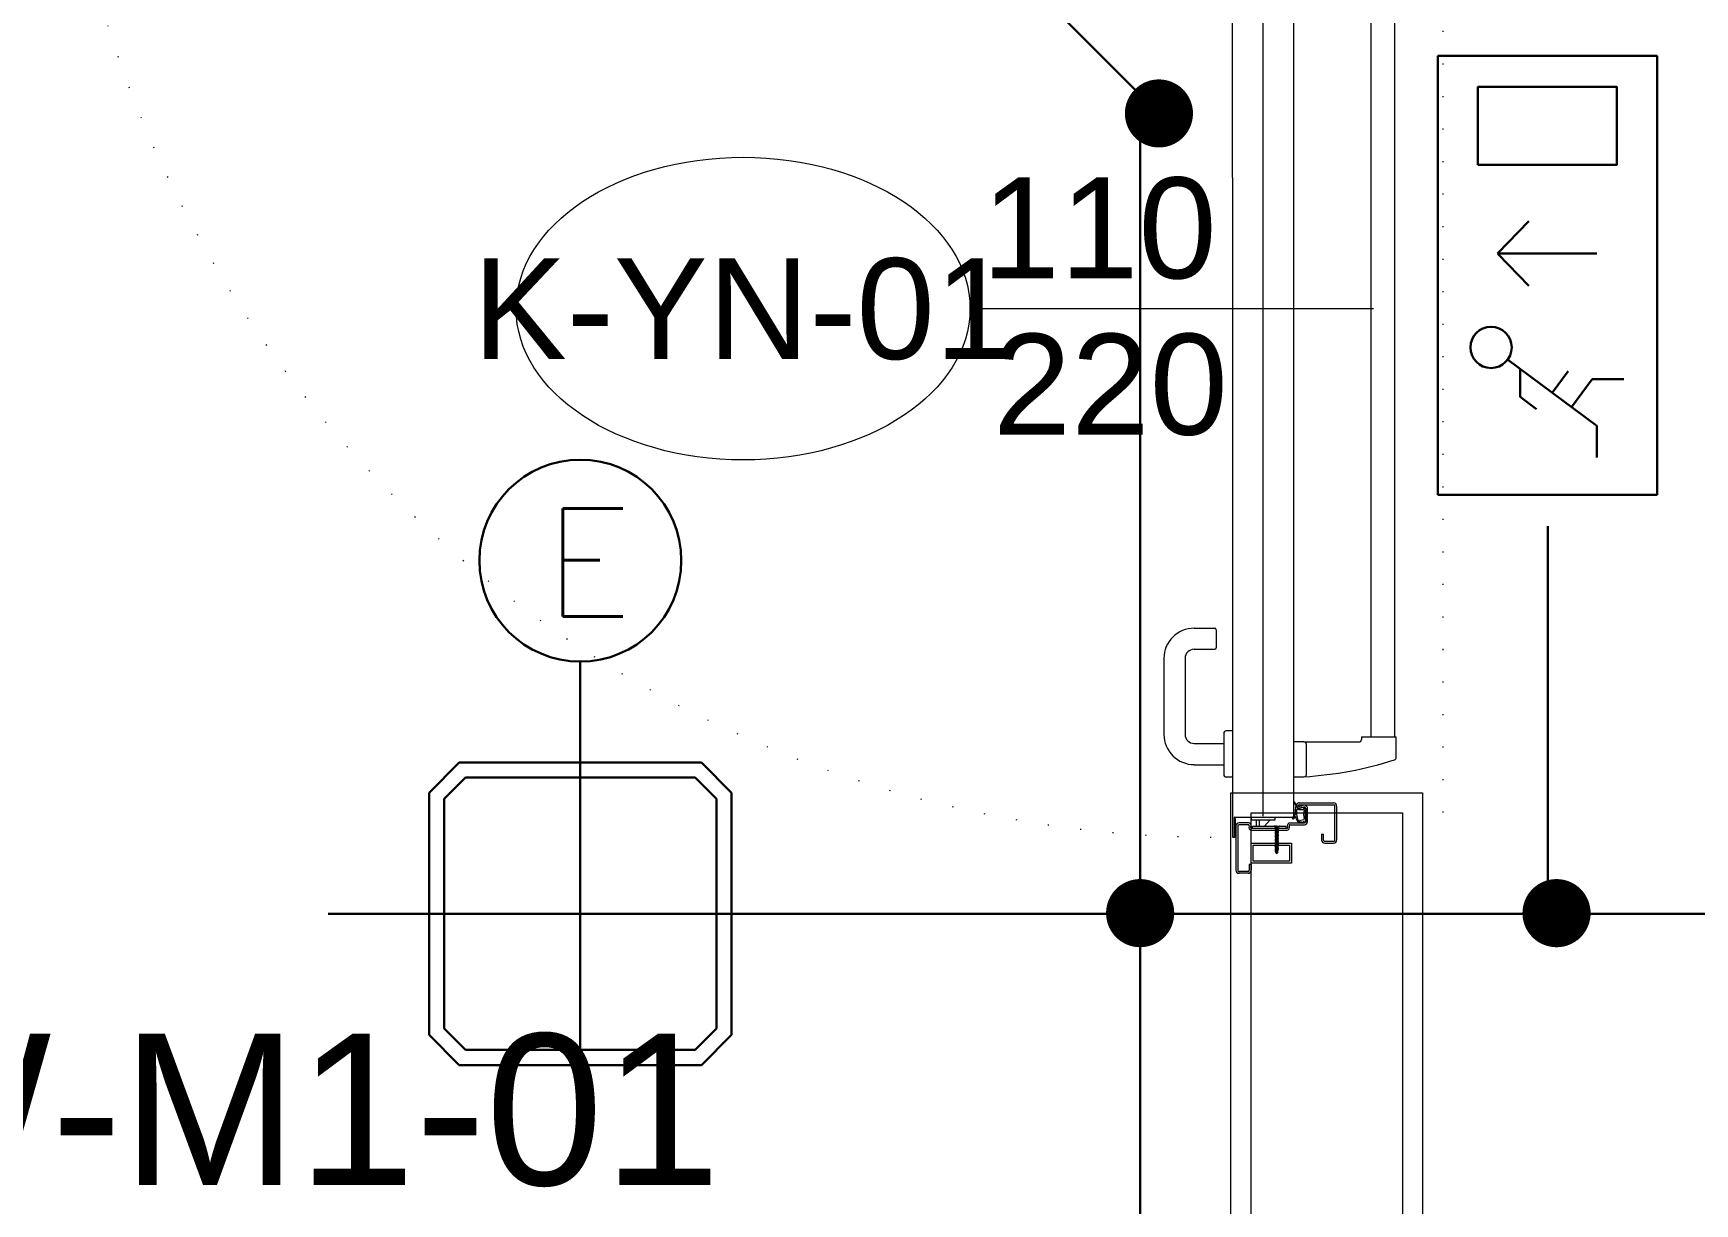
# Model space of a CAD drawing. Extents: x -2012 to 34975, y -1043 to 8321.
# Drawn here: x 10260.1 to 10424.8, y 3688.7 to 3804.8 of the extents above; entities that cross this region are included whole.
import ezdxf
from ezdxf.enums import TextEntityAlignment as Align

# ---------------------------------------------------------------- set-up
doc = ezdxf.new("R2010")
doc.units = 0
doc.header["$LTSCALE"] = 25
doc.linetypes.add('DOT2', pattern=[0.125, 0, -0.125])
doc.layers.get('0').update_dxf_attribs({"color": 9, "lineweight": 9})
for name, color, linetype, lineweight in [('00', 9, 'Continuous', 9), ('07', 9, 'Continuous', 9), ('14', 9, 'Continuous', 9), ('21_MAHAL', 9, 'Continuous', 9), ('22', 8, 'Continuous', 9), ('E-1x8 W ACİL ÇIKIŞ ARMATÜRÜ (TİP2)', 7, 'Continuous', 30), ('E-2x18(W) PL DOWNLIGHT ARMATÜR (SIVAÜSTÜ)', 7, 'Continuous', 30), ('E-ACİL AYDINLATMA KİTİ', 7, 'Continuous', 30), ('E-KABLO', 7, 'Continuous', 30), ('E-YUKARI ÇIKAN HAT', 7, 'Continuous', 30)]:
    doc.layers.add(name, color=color, linetype=linetype, lineweight=lineweight)
doc.styles.add('Arial', font='arial.ttf', dxfattribs={"height": 2.5})
doc.styles.add('E-YAZI', font='txttw.shx')
doc.styles.add('MuuM_TEXT-STANDART', font='ARIALN.TTF')

# ---------------------------------------------------------------- blocks, each defined once
blk = doc.blocks.new('p-yng-01')
at = {"ltscale": 2}
for p, q in [((12.53, 12.21), (107.47, 12.21)), ((109.51, 12.39), (107.47, 12.39)), ((107.47, 8.93), (107.47, 12.39)), ((12.53, 9.87), (107.47, 9.87)), ((107.47, 8.93), (107.72, 8.93)), ((107.96, 3.24), (107.96, 8.69)), ((111.18, 3.49), (108.21, 3.49)), ((107.96, 3.24), (107.96, 2.19)), ((111.43, 2.19), (111.43, 3.24)), ((106.87, -3.86), (106.87, -4.46)), ((107.12, -4.7), (111.21, -4.7)), ((108.12, -7.65), (108.12, -4.7)), ((110.22, -7.65), (110.22, -4.7)), ((111.46, -3.86), (111.46, -4.46)), ((96.69, -7.65), (96.69, -5.6)), ((96.84, -5.45), (98.63, -5.45)), ((98.78, -7.65), (98.78, -5.6)), ((99.68, -8.55), (107.22, -8.55)), ((99.68, -10.64), (107.22, -10.64))]:
    blk.add_line(p, q, dxfattribs=at)
at = {"linetype": 'Continuous'}
for p, q in [((114.01, 2.77), (114.01, 6.17)), ((114.19, 2.77), (114.19, 6.17)), ((114.32, 6.48), (117.69, 6.48)), ((117.69, 6.3), (114.32, 6.3)), ((117.69, 5.17), (117.1, 5.17)), ((117.1, 4.99), (117.1, 5.17)), ((117.1, 4.99), (117.69, 4.99)), ((117.82, 6.17), (117.82, 5.3)), ((118, 5.3), (118, 6.17)), ((114.65, 3.4), (114.44, 3.32)), ((115.88, 3.59), (114.55, 3.59)), ((114.55, 3.41), (115.88, 3.41)), ((115.96, 3.31), (115.82, 3.39)), ((4.69, 2.19), (52, 2.19)), ((52, 2.19), (115.31, 2.19)), ((114.22, 2.53), (113.96, 2.33)), ((114.23, 2.42), (114.02, 2.25)), ((114.25, 3.19), (114.37, 2.79)), ((114.42, 3.24), (114.54, 2.85)), ((114.45, 3.27), (114.54, 3.27)), ((114.55, 3.23), (114.55, 3.23)), ((114.67, 2.76), (114.66, 3.2)), ((115.54, 2.12), (115.17, 2.36)), ((115.35, 2.36), (115.59, 2.2)), ((115.41, -3.61), (115.41, 2.09)), ((115.71, 2.92), (115.64, 3.22)), ((115.88, 2.8), (115.71, 2.91)), ((115.99, 2.75), (115.92, 2.85)), ((116, 1.85), (116, 3.29)), ((116.18, 1.85), (116.18, 3.29)), ((116.3, 1.78), (116.33, 1.79)), ((115.7, 0.4), (115.41, 0.4)), ((115.7, -2), (115.7, 0.4)), ((116.32, -1.86), (116.32, 1.45)), ((116.32, 1.45), (116.52, 1.45)), ((116.41, 1.63), (116.38, 1.62)), ((116.52, -1.98), (116.52, 1.56)), ((116.7, -1.95), (116.7, 1.56)), ((115.7, -0.1), (116.32, -0.67)), ((115.7, -1.2), (116.32, -1.2)), ((115.7, -1.5), (116.32, -1.5)), ((115.41, -2), (115.7, -2)), ((116, -2.26), (116, -3.2)), ((116.18, -2.26), (116.18, -3.2)), ((116.3, -2.19), (116.33, -2.2)), ((116.52, -1.86), (116.32, -1.86)), ((116.41, -2.04), (116.38, -2.03)), ((116.7, -1.95), (116.7, -1.98)), ((120.1, -2), (120.1, -2.18)), ((120.1, -2.18), (120.69, -2.18)), ((120.81, -2.3), (120.81, -3.2)), ((120.99, -2.3), (120.99, -3.2)), ((52, -3.86), (3, -3.86)), ((52, -3.86), (117.3, -3.86)), ((117.4, -3.66), (115.46, -3.66)), ((117.3, -3.56), (115.6, -3.56)), ((115.6, -3.56), (115.6, -3.66)), ((116.3, -3.32), (120.69, -3.32)), ((116.3, -3.5), (120.69, -3.5)), ((117.4, -3.76), (117.4, -3.66))]:
    blk.add_line(p, q, dxfattribs=at)
for p, q in [((114.9, 3.41), (115.53, 3.41)), ((116.32, 0.57), (116.32, 0.79)), ((116.32, 0.51), (116.32, 0.3)), ((116.41, 0.63), (116.45, 0.63)), ((116.41, 0.45), (116.45, 0.45)), ((116.46, 0.63), (116.54, 0.63)), ((116.55, 0.63), (116.63, 0.63)), ((116.64, 0.63), (116.72, 0.63)), ((116.73, 0.63), (118.88, 0.63)), ((116.73, 0.63), (118.88, 0.63)), ((116.73, 0.63), (116.81, 0.63)), ((116.82, 0.63), (116.9, 0.63)), ((116.91, 0.63), (116.99, 0.63)), ((117, 0.63), (117.08, 0.63)), ((117.09, 0.63), (117.17, 0.63)), ((117.18, 0.63), (117.26, 0.63)), ((117.27, 0.63), (117.35, 0.63)), ((117.36, 0.63), (117.44, 0.63)), ((117.36, 0.63), (117.44, 0.63)), ((117.4, 0.63), (117.44, 0.63)), ((117.4, 0.63), (117.44, 0.63)), ((117.4, 0.45), (117.44, 0.45)), ((117.4, 0.45), (117.44, 0.45)), ((117.45, 0.63), (117.53, 0.63)), ((117.45, 0.63), (117.53, 0.63)), ((117.54, 0.63), (117.62, 0.63)), ((117.54, 0.63), (117.62, 0.63)), ((117.63, 0.63), (117.71, 0.63)), ((117.63, 0.63), (117.71, 0.63)), ((117.72, 0.63), (117.8, 0.63)), ((117.72, 0.63), (117.8, 0.63)), ((117.81, 0.63), (117.89, 0.63)), ((117.81, 0.63), (117.89, 0.63)), ((117.9, 0.63), (117.98, 0.63)), ((117.9, 0.63), (117.98, 0.63)), ((117.99, 0.63), (118.07, 0.63)), ((117.99, 0.63), (118.07, 0.63)), ((118.08, 0.63), (118.16, 0.63)), ((118.08, 0.63), (118.16, 0.63)), ((118.17, 0.63), (118.25, 0.63)), ((118.17, 0.63), (118.25, 0.63)), ((118.26, 0.63), (118.34, 0.63)), ((118.26, 0.63), (118.34, 0.63)), ((118.35, 0.63), (118.43, 0.63)), ((118.35, 0.63), (118.43, 0.63)), ((118.44, 0.63), (118.52, 0.63)), ((118.44, 0.63), (118.52, 0.63)), ((118.53, 0.63), (118.61, 0.63)), ((118.53, 0.63), (118.61, 0.63)), ((118.62, 0.63), (118.7, 0.63)), ((118.62, 0.63), (118.7, 0.63)), ((118.71, 0.63), (118.79, 0.63)), ((118.71, 0.63), (118.79, 0.63))]:
    blk.add_line(p, q)
at = {"ltscale": 15}
for p, q in [((116.32, 0.57), (116.36, 0.57)), ((116.32, 0.51), (116.36, 0.51)), ((116.35, 0.8), (116.41, 0.63)), ((116.35, 0.29), (116.41, 0.45)), ((116.6, 0.38), (116.41, 0.71)), ((116.61, 0.38), (116.42, 0.71)), ((116.44, 0.63), (116.43, 0.66)), ((116.55, 0.45), (116.45, 0.45)), ((116.69, 0.38), (116.5, 0.71)), ((116.7, 0.38), (116.51, 0.71)), ((116.53, 0.63), (116.52, 0.66)), ((116.64, 0.45), (116.57, 0.45)), ((116.78, 0.38), (116.59, 0.71)), ((116.61, 0.38), (116.59, 0.45)), ((116.79, 0.38), (116.6, 0.71)), ((116.62, 0.63), (116.61, 0.66)), ((116.73, 0.45), (116.66, 0.45)), ((116.87, 0.38), (116.68, 0.71)), ((116.7, 0.38), (116.68, 0.45)), ((116.88, 0.38), (116.69, 0.71)), ((116.71, 0.63), (116.7, 0.66)), ((116.82, 0.45), (116.75, 0.45)), ((116.96, 0.38), (116.77, 0.71)), ((116.79, 0.38), (116.77, 0.45)), ((116.97, 0.38), (116.78, 0.71)), ((116.8, 0.63), (116.79, 0.66)), ((116.84, 0.45), (118.88, 0.45)), ((116.84, 0.45), (118.88, 0.45)), ((116.91, 0.45), (116.84, 0.45)), ((117.05, 0.38), (116.86, 0.71)), ((116.88, 0.38), (116.86, 0.45)), ((117.06, 0.38), (116.87, 0.71)), ((116.89, 0.63), (116.88, 0.66)), ((117, 0.45), (116.93, 0.45)), ((117.14, 0.38), (116.95, 0.71)), ((116.97, 0.38), (116.95, 0.45)), ((117.15, 0.38), (116.96, 0.71)), ((116.98, 0.63), (116.97, 0.66)), ((117.09, 0.45), (117.02, 0.45)), ((117.23, 0.38), (117.04, 0.71)), ((117.06, 0.38), (117.04, 0.45)), ((117.24, 0.38), (117.05, 0.71)), ((117.07, 0.63), (117.06, 0.66)), ((117.18, 0.45), (117.11, 0.45)), ((117.32, 0.38), (117.13, 0.71)), ((117.15, 0.38), (117.13, 0.45)), ((117.33, 0.38), (117.14, 0.71)), ((117.16, 0.63), (117.15, 0.66)), ((117.27, 0.45), (117.2, 0.45)), ((117.41, 0.38), (117.22, 0.71)), ((117.41, 0.38), (117.22, 0.71)), ((117.24, 0.38), (117.22, 0.45)), ((117.42, 0.38), (117.23, 0.71)), ((117.42, 0.38), (117.23, 0.71)), ((117.25, 0.63), (117.24, 0.66)), ((117.36, 0.45), (117.29, 0.45)), ((117.5, 0.38), (117.31, 0.71)), ((117.5, 0.38), (117.31, 0.71)), ((117.33, 0.38), (117.31, 0.45)), ((117.51, 0.38), (117.32, 0.71)), ((117.51, 0.38), (117.32, 0.71)), ((117.34, 0.63), (117.33, 0.66)), ((117.45, 0.45), (117.38, 0.45)), ((117.45, 0.45), (117.38, 0.45)), ((117.59, 0.38), (117.4, 0.71)), ((117.59, 0.38), (117.4, 0.71)), ((117.59, 0.38), (117.4, 0.71)), ((117.59, 0.38), (117.4, 0.71)), ((117.42, 0.38), (117.4, 0.45)), ((117.42, 0.38), (117.4, 0.45)), ((117.6, 0.38), (117.41, 0.71)), ((117.6, 0.38), (117.41, 0.71)), ((117.6, 0.38), (117.41, 0.71)), ((117.6, 0.38), (117.41, 0.71)), ((117.43, 0.63), (117.42, 0.66)), ((117.43, 0.63), (117.42, 0.66)), ((117.43, 0.63), (117.42, 0.66)), ((117.43, 0.63), (117.42, 0.66)), ((117.54, 0.45), (117.44, 0.45)), ((117.54, 0.45), (117.44, 0.45)), ((117.54, 0.45), (117.47, 0.45)), ((117.54, 0.45), (117.47, 0.45)), ((117.68, 0.38), (117.49, 0.71)), ((117.68, 0.38), (117.49, 0.71)), ((117.51, 0.38), (117.49, 0.45)), ((117.51, 0.38), (117.49, 0.45)), ((117.69, 0.38), (117.5, 0.71)), ((117.69, 0.38), (117.5, 0.71)), ((117.52, 0.63), (117.51, 0.66)), ((117.52, 0.63), (117.51, 0.66)), ((117.63, 0.45), (117.56, 0.45)), ((117.63, 0.45), (117.56, 0.45)), ((117.77, 0.38), (117.58, 0.71)), ((117.77, 0.38), (117.58, 0.71)), ((117.6, 0.38), (117.58, 0.45)), ((117.6, 0.38), (117.58, 0.45)), ((117.6, 0.38), (117.58, 0.45)), ((117.6, 0.38), (117.58, 0.45)), ((117.78, 0.38), (117.59, 0.71)), ((117.78, 0.38), (117.59, 0.71)), ((117.61, 0.63), (117.6, 0.66)), ((117.61, 0.63), (117.6, 0.66)), ((117.72, 0.45), (117.65, 0.45)), ((117.72, 0.45), (117.65, 0.45)), ((117.86, 0.38), (117.67, 0.71)), ((117.86, 0.38), (117.67, 0.71)), ((117.69, 0.38), (117.67, 0.45)), ((117.69, 0.38), (117.67, 0.45)), ((117.87, 0.38), (117.68, 0.71)), ((117.87, 0.38), (117.68, 0.71)), ((117.7, 0.63), (117.69, 0.66)), ((117.7, 0.63), (117.69, 0.66)), ((117.81, 0.45), (117.74, 0.45)), ((117.81, 0.45), (117.74, 0.45)), ((117.95, 0.38), (117.76, 0.71)), ((117.95, 0.38), (117.76, 0.71)), ((117.78, 0.38), (117.76, 0.45)), ((117.78, 0.38), (117.76, 0.45)), ((117.96, 0.38), (117.77, 0.71)), ((117.96, 0.38), (117.77, 0.71)), ((117.79, 0.63), (117.78, 0.66)), ((117.79, 0.63), (117.78, 0.66)), ((117.9, 0.45), (117.83, 0.45)), ((117.9, 0.45), (117.83, 0.45)), ((118.04, 0.38), (117.85, 0.71)), ((118.04, 0.38), (117.85, 0.71)), ((117.87, 0.38), (117.85, 0.45)), ((117.87, 0.38), (117.85, 0.45)), ((118.05, 0.38), (117.86, 0.71)), ((118.05, 0.38), (117.86, 0.71)), ((117.88, 0.63), (117.87, 0.66)), ((117.88, 0.63), (117.87, 0.66)), ((117.99, 0.45), (117.92, 0.45)), ((117.99, 0.45), (117.92, 0.45)), ((118.13, 0.38), (117.94, 0.71)), ((118.13, 0.38), (117.94, 0.71)), ((117.96, 0.38), (117.94, 0.45)), ((117.96, 0.38), (117.94, 0.45)), ((118.14, 0.38), (117.95, 0.71)), ((118.14, 0.38), (117.95, 0.71)), ((117.97, 0.63), (117.96, 0.66)), ((117.97, 0.63), (117.96, 0.66)), ((118.08, 0.45), (118.01, 0.45)), ((118.08, 0.45), (118.01, 0.45)), ((118.22, 0.38), (118.03, 0.71)), ((118.22, 0.38), (118.03, 0.71)), ((118.05, 0.38), (118.03, 0.45)), ((118.05, 0.38), (118.03, 0.45)), ((118.23, 0.38), (118.04, 0.71)), ((118.23, 0.38), (118.04, 0.71)), ((118.06, 0.63), (118.05, 0.66)), ((118.06, 0.63), (118.05, 0.66)), ((118.17, 0.45), (118.1, 0.45)), ((118.17, 0.45), (118.1, 0.45)), ((118.31, 0.38), (118.12, 0.71)), ((118.31, 0.38), (118.12, 0.71)), ((118.14, 0.38), (118.12, 0.45)), ((118.14, 0.38), (118.12, 0.45)), ((118.32, 0.38), (118.13, 0.71)), ((118.32, 0.38), (118.13, 0.71)), ((118.15, 0.63), (118.14, 0.66)), ((118.15, 0.63), (118.14, 0.66)), ((118.26, 0.45), (118.19, 0.45)), ((118.26, 0.45), (118.19, 0.45)), ((118.4, 0.38), (118.21, 0.71)), ((118.4, 0.38), (118.21, 0.71)), ((118.23, 0.38), (118.21, 0.45)), ((118.23, 0.38), (118.21, 0.45)), ((118.41, 0.38), (118.22, 0.71)), ((118.41, 0.38), (118.22, 0.71)), ((118.24, 0.63), (118.23, 0.66)), ((118.24, 0.63), (118.23, 0.66)), ((118.35, 0.45), (118.28, 0.45)), ((118.35, 0.45), (118.28, 0.45)), ((118.49, 0.38), (118.3, 0.71)), ((118.49, 0.38), (118.3, 0.71)), ((118.32, 0.38), (118.3, 0.45)), ((118.32, 0.38), (118.3, 0.45)), ((118.5, 0.38), (118.31, 0.71)), ((118.5, 0.38), (118.31, 0.71)), ((118.33, 0.63), (118.32, 0.66)), ((118.33, 0.63), (118.32, 0.66)), ((118.44, 0.45), (118.37, 0.45)), ((118.44, 0.45), (118.37, 0.45)), ((118.58, 0.38), (118.39, 0.71)), ((118.58, 0.38), (118.39, 0.71)), ((118.58, 0.38), (118.39, 0.71)), ((118.58, 0.38), (118.39, 0.71)), ((118.41, 0.38), (118.39, 0.45)), ((118.41, 0.38), (118.39, 0.45)), ((118.59, 0.38), (118.4, 0.71)), ((118.59, 0.38), (118.4, 0.71)), ((118.59, 0.38), (118.4, 0.71)), ((118.59, 0.38), (118.4, 0.71)), ((118.42, 0.63), (118.41, 0.66)), ((118.42, 0.63), (118.41, 0.66)), ((118.42, 0.63), (118.41, 0.66)), ((118.42, 0.63), (118.41, 0.66)), ((118.53, 0.45), (118.46, 0.45)), ((118.53, 0.45), (118.46, 0.45)), ((118.53, 0.45), (118.46, 0.45)), ((118.53, 0.45), (118.46, 0.45)), ((118.67, 0.38), (118.48, 0.71)), ((118.67, 0.38), (118.48, 0.71)), ((118.5, 0.38), (118.48, 0.45)), ((118.5, 0.38), (118.48, 0.45)), ((118.68, 0.38), (118.49, 0.71)), ((118.68, 0.38), (118.49, 0.71)), ((118.51, 0.63), (118.5, 0.66)), ((118.51, 0.63), (118.5, 0.66)), ((118.62, 0.45), (118.55, 0.45)), ((118.62, 0.45), (118.55, 0.45)), ((118.76, 0.38), (118.57, 0.71)), ((118.76, 0.38), (118.57, 0.71)), ((118.59, 0.38), (118.57, 0.45)), ((118.59, 0.38), (118.57, 0.45)), ((118.59, 0.38), (118.57, 0.45)), ((118.59, 0.38), (118.57, 0.45)), ((118.77, 0.38), (118.58, 0.71)), ((118.77, 0.38), (118.58, 0.71)), ((118.6, 0.63), (118.59, 0.66)), ((118.6, 0.63), (118.59, 0.66)), ((118.71, 0.45), (118.64, 0.45)), ((118.71, 0.45), (118.64, 0.45)), ((118.85, 0.38), (118.66, 0.71)), ((118.85, 0.38), (118.66, 0.71)), ((118.68, 0.38), (118.66, 0.45)), ((118.68, 0.38), (118.66, 0.45)), ((118.86, 0.38), (118.67, 0.71)), ((118.86, 0.38), (118.67, 0.71)), ((118.69, 0.63), (118.68, 0.66)), ((118.69, 0.63), (118.68, 0.66)), ((118.8, 0.45), (118.73, 0.45)), ((118.8, 0.45), (118.73, 0.45)), ((118.77, 0.38), (118.75, 0.45)), ((118.77, 0.38), (118.75, 0.45)), ((118.89, 0.45), (118.82, 0.45)), ((118.89, 0.45), (118.82, 0.45)), ((118.86, 0.38), (118.84, 0.45)), ((118.86, 0.38), (118.84, 0.45)), ((118.88, 0.63), (118.88, 0.45)), ((118.88, 0.63), (119, 0.6)), ((118.88, 0.63), (118.88, 0.45)), ((118.88, 0.63), (119, 0.6)), ((119, 0.49), (118.88, 0.45)), ((119, 0.49), (118.88, 0.45)), ((119, 0.6), (119.05, 0.54)), ((119, 0.6), (119.05, 0.54)), ((119, 0.49), (119.05, 0.54)), ((119, 0.49), (119.05, 0.54))]:
    blk.add_line(p, q, dxfattribs=at)
at = {"linetype": 'DOT2'}
blk.add_lwpolyline([(2, 17), (118, 17)], dxfattribs=at)
for points in [[(118, -2), (118, 2), (120, 2), (120, -2)], [(118.2, -1.8), (118.2, 1.8), (119.8, 1.8), (119.8, -1.8)]]:
    blk.add_lwpolyline(points, close=True)
at = {"ltscale": 0.29}
blk.add_lwpolyline([(4.69, -0.83), (115.31, -0.84)], dxfattribs=at)
at = {"linetype": 'Continuous'}
blk.add_lwpolyline([(120.1, -2), (120.69, -2)], dxfattribs=at)
blk.add_circle((115.88, 3.22), 0, dxfattribs=at)
at = {"ltscale": 2}
for centre, radius, start, end in [((109.51, 12.15), 0.247, 17.6198, 90), ((74.27, 0.95), 37.22, 3.5277, 17.6198), ((107.72, 8.69), 0.247, 0, 90), ((108.21, 3.24), 0.247, 90, 180), ((111.18, 3.24), 0.247, 0, 90), ((107.12, -4.46), 0.249, 180, 270), ((111.21, -4.46), 0.249, 270, 0), ((96.84, -5.6), 0.15, 90, 180), ((98.63, -5.6), 0.15, 0, 90), ((99.68, -7.65), 2.99, 180, 270), ((99.68, -7.65), 0.898, 180, 270), ((107.22, -7.65), 2.99, 270, 0), ((107.22, -7.65), 0.898, 270, 0)]:
    blk.add_arc(centre, radius, start, end, dxfattribs=at)
at = {"linetype": 'Continuous'}
for centre, radius, start, end in [((114.32, 6.17), 0.309, 90, 180), ((114.32, 6.17), 0.13, 90, 180), ((117.69, 6.17), 0.309, 0, 90), ((117.69, 6.17), 0.13, 0, 90), ((117.69, 5.3), 0.309, 270, 0), ((117.69, 5.3), 0.13, 270, 0), ((114.55, 3.28), 0.309, 90, 197.1401), ((114.55, 3.28), 0.13, 90, 197.1418), ((114.45, 3.3), 0.0223, 108.7437, 270.5768), ((114.71, 3.26), 0.153, 80.0535, 110.8261), ((115.23, 6.23), 2.87, 260.0535, 279.983), ((115.75, 3.27), 0.141, 59.6032, 99.9823), ((115.88, 3.29), 0.299, 0, 90), ((115.88, 3.29), 0.12, 0, 90), ((115.94, 3.29), 0.0235, 297.6046, 58.1171), ((113.99, 2.29), 0.0479, 127.7999, 307.799), ((114.28, 2.77), 0.274, 180, 17.1381), ((114.28, 2.77), 0.0948, 180, 17.135), ((114.24, 2.51), 0.0288, 75.9835, 127.802), ((114.26, 2.38), 0.0479, 77.0081, 128.1521), ((114.3, 2.74), 0.216, 255.9716, 351.3211), ((114.91, 5.19), 2.83, 257.0027, 274.7984), ((114.88, 3), 0.405, 158.9385, 186.6378), ((114.53, 2.96), 0.0518, 190.2073, 220.1948), ((114.41, 2.86), 0.108, 8.7152, 40.191), ((114.68, 3.1), 0.183, 133.9397, 165.2815), ((113.72, 2.82), 0.796, 352.0768, 4.0277), ((114.54, 3.25), 0.0235, 319.4517, 89.2708), ((114.71, 2.59), 0.0767, 158.0376, 264.1708), ((114.26, 2.77), 0.403, 338.0363, 358.7061), ((114.72, 3.2), 0.0575, 78.927, 180.5589), ((114.95, 4.91), 2.41, 264.1712, 278.5473), ((115.17, 5.51), 2.3, 258.9216, 280.7583), ((115.15, 2.33), 0.0383, 57.2978, 94.7896), ((115.08, 4.02), 1.51, 278.3106, 301.2851), ((115.31, 2.09), 0.0998, 0, 90), ((115.36, 2.37), 0.0192, 106.9479, 237.377), ((114.1, 6.49), 4.28, 286.9493, 295.3125), ((115.56, 2.16), 0.0479, 237.3001, 57.3001), ((115.61, 3.22), 0.0358, 12.7963, 100.7526), ((115.73, 2.93), 0.0188, 192.801, 227.5728), ((115.84, 2.77), 0.0479, 304.2545, 45.9802), ((115.91, 3.21), 0.0282, 122.7869, 202.9715), ((115.96, 3.23), 0.0871, 202.9715, 276.2403), ((116.32, 2.57), 0.784, 117.6065, 122.7746), ((115.94, 3.03), 0.0377, 100.8896, 191.8339), ((115.99, 3.04), 0.0905, 191.8362, 245.8024), ((115.94, 2.87), 0.0282, 99.2313, 206.2041), ((115.9, 3.22), 0.157, 280.8852, 300.6987), ((115.9, 2.71), 0.0959, 290.7866, 25.9631), ((115.95, 2.85), 0.049, 76.7573, 99.235), ((115.87, 2.86), 0.133, 31.1222, 51.1373), ((115.96, 2.92), 0.0264, 271.0359, 352.6217), ((115.97, 3.12), 0.0312, 296.5742, 79.1214), ((115.97, 2.92), 0.0132, 352.6226, 31.1295), ((116.26, 1.85), 0.259, 180, 296.785), ((116.26, 1.85), 0.0798, 180, 296.7885), ((116.44, 1.56), 0.259, 0, 116.787), ((116.44, 1.56), 0.0798, 0, 116.7916), ((116.26, -2.26), 0.259, 63.215, 180), ((116.3, -3.2), 0.299, 180, 270), ((116.26, -2.26), 0.0798, 63.2115, 180), ((116.3, -3.2), 0.12, 180, 270), ((116.44, -1.97), 0.259, 243.211, 358.8975), ((116.44, -1.97), 0.0798, 243.2084, 356.4148), ((120.69, -2.3), 0.299, 0, 90), ((120.69, -2.3), 0.12, 0, 90), ((120.69, -3.2), 0.12, 270, 0), ((120.69, -3.2), 0.299, 270, 0), ((115.46, -3.61), 0.0499, 180, 270), ((117.3, -3.66), 0.0998, 0, 90), ((117.3, -3.76), 0.0998, 270, 0)]:
    blk.add_arc(centre, radius, start, end, dxfattribs=at)
at = {"ltscale": 15}
for centre, radius, start, end in [((116.34, 0.79), 0.015, 29.9136, 180), ((116.34, 0.3), 0.015, 180, 330.0864), ((116.36, 0.54), 0.0291, 270, 90), ((116.41, 0.71), 0.00583, 29.6796, 209.6796), ((116.5, 0.71), 0.00583, 29.6796, 209.6796), ((116.59, 0.71), 0.00583, 29.6796, 209.6796), ((116.6, 0.38), 0.00583, 209.6796, 29.6796), ((116.68, 0.71), 0.00583, 29.6796, 209.6796), ((116.69, 0.38), 0.00583, 209.6796, 29.6796), ((116.77, 0.71), 0.00583, 29.6796, 209.6796), ((116.78, 0.38), 0.00583, 209.6796, 29.6796), ((116.86, 0.71), 0.00583, 29.6796, 209.6796), ((116.87, 0.38), 0.00583, 209.6796, 29.6796), ((116.95, 0.71), 0.00583, 29.6796, 209.6796), ((116.96, 0.38), 0.00583, 209.6796, 29.6796), ((117.04, 0.71), 0.00583, 29.6796, 209.6796), ((117.05, 0.38), 0.00583, 209.6796, 29.6796), ((117.13, 0.71), 0.00583, 29.6796, 209.6796), ((117.14, 0.38), 0.00583, 209.6796, 29.6796), ((117.22, 0.71), 0.00583, 29.6796, 209.6796), ((117.23, 0.38), 0.00583, 209.6796, 29.6796), ((117.31, 0.71), 0.00583, 29.6796, 209.6796), ((117.32, 0.38), 0.00583, 209.6796, 29.6796), ((117.4, 0.71), 0.00583, 29.6796, 209.6796), ((117.4, 0.71), 0.00583, 29.6796, 209.6796), ((117.4, 0.71), 0.00583, 29.6796, 209.6796), ((117.4, 0.71), 0.00583, 29.6796, 209.6796), ((117.41, 0.38), 0.00583, 209.6796, 29.6796), ((117.41, 0.38), 0.00583, 209.6796, 29.6796), ((117.49, 0.71), 0.00583, 29.6796, 209.6796), ((117.49, 0.71), 0.00583, 29.6796, 209.6796), ((117.5, 0.38), 0.00583, 209.6796, 29.6796), ((117.5, 0.38), 0.00583, 209.6796, 29.6796), ((117.58, 0.71), 0.00583, 29.6796, 209.6796), ((117.58, 0.71), 0.00583, 29.6796, 209.6796), ((117.59, 0.38), 0.00583, 209.6796, 29.6796), ((117.59, 0.38), 0.00583, 209.6796, 29.6796), ((117.59, 0.38), 0.00583, 209.6796, 29.6796), ((117.59, 0.38), 0.00583, 209.6796, 29.6796), ((117.67, 0.71), 0.00583, 29.6796, 209.6796), ((117.67, 0.71), 0.00583, 29.6796, 209.6796), ((117.68, 0.38), 0.00583, 209.6796, 29.6796), ((117.68, 0.38), 0.00583, 209.6796, 29.6796), ((117.76, 0.71), 0.00583, 29.6796, 209.6796), ((117.76, 0.71), 0.00583, 29.6796, 209.6796), ((117.77, 0.38), 0.00583, 209.6796, 29.6796), ((117.77, 0.38), 0.00583, 209.6796, 29.6796), ((117.85, 0.71), 0.00583, 29.6796, 209.6796), ((117.85, 0.71), 0.00583, 29.6796, 209.6796), ((117.86, 0.38), 0.00583, 209.6796, 29.6796), ((117.86, 0.38), 0.00583, 209.6796, 29.6796), ((117.94, 0.71), 0.00583, 29.6796, 209.6796), ((117.94, 0.71), 0.00583, 29.6796, 209.6796), ((117.95, 0.38), 0.00583, 209.6796, 29.6796), ((117.95, 0.38), 0.00583, 209.6796, 29.6796), ((118.03, 0.71), 0.00583, 29.6796, 209.6796), ((118.03, 0.71), 0.00583, 29.6796, 209.6796), ((118.04, 0.38), 0.00583, 209.6796, 29.6796), ((118.04, 0.38), 0.00583, 209.6796, 29.6796), ((118.12, 0.71), 0.00583, 29.6796, 209.6796), ((118.12, 0.71), 0.00583, 29.6796, 209.6796), ((118.13, 0.38), 0.00583, 209.6796, 29.6796), ((118.13, 0.38), 0.00583, 209.6796, 29.6796), ((118.21, 0.71), 0.00583, 29.6796, 209.6796), ((118.21, 0.71), 0.00583, 29.6796, 209.6796), ((118.22, 0.38), 0.00583, 209.6796, 29.6796), ((118.22, 0.38), 0.00583, 209.6796, 29.6796), ((118.3, 0.71), 0.00583, 29.6796, 209.6796), ((118.3, 0.71), 0.00583, 29.6796, 209.6796), ((118.31, 0.38), 0.00583, 209.6796, 29.6796), ((118.31, 0.38), 0.00583, 209.6796, 29.6796), ((118.39, 0.71), 0.00583, 29.6796, 209.6796), ((118.39, 0.71), 0.00583, 29.6796, 209.6796), ((118.39, 0.71), 0.00583, 29.6796, 209.6796), ((118.39, 0.71), 0.00583, 29.6796, 209.6796), ((118.4, 0.38), 0.00583, 209.6796, 29.6796), ((118.4, 0.38), 0.00583, 209.6796, 29.6796), ((118.48, 0.71), 0.00583, 29.6796, 209.6796), ((118.48, 0.71), 0.00583, 29.6796, 209.6796), ((118.49, 0.38), 0.00583, 209.6796, 29.6796), ((118.49, 0.38), 0.00583, 209.6796, 29.6796), ((118.49, 0.38), 0.00583, 209.6796, 29.6796), ((118.49, 0.38), 0.00583, 209.6796, 29.6796), ((118.57, 0.71), 0.00583, 29.6796, 209.6796), ((118.57, 0.71), 0.00583, 29.6796, 209.6796), ((118.58, 0.38), 0.00583, 209.6796, 29.6796), ((118.58, 0.38), 0.00583, 209.6796, 29.6796), ((118.58, 0.38), 0.00583, 209.6796, 29.6796), ((118.58, 0.38), 0.00583, 209.6796, 29.6796), ((118.66, 0.71), 0.00583, 29.6796, 209.6796), ((118.66, 0.71), 0.00583, 29.6796, 209.6796), ((118.67, 0.38), 0.00583, 209.6796, 29.6796), ((118.67, 0.38), 0.00583, 209.6796, 29.6796), ((118.76, 0.38), 0.00583, 209.6796, 29.6796), ((118.76, 0.38), 0.00583, 209.6796, 29.6796), ((118.85, 0.38), 0.00583, 209.6796, 29.6796), ((118.85, 0.38), 0.00583, 209.6796, 29.6796), ((119.06, 0.78), 0.235, 217.8975, 265.639), ((119.06, 0.78), 0.235, 217.8975, 265.639), ((119.06, 0.31), 0.235, 94.361, 142.1025), ((119.06, 0.31), 0.235, 94.361, 142.1025)]:
    blk.add_arc(centre, radius, start, end, dxfattribs=at)
at = {"linetype": 'DOT2'}
blk.add_arc((2, -5.39), 115.41, 269.9997, 0.8132, dxfattribs=at)
blk = doc.blocks.new('0_doorno')
blk.add_lwpolyline([(4.5, 0), (12.5, 0)])
blk.add_ellipse((0, 0), major_axis=(-4.5, 0), ratio=0.666667)
at = {"style": 'Arial'}
blk.add_attdef('YUKSEKLIK', text='', height=2, dxfattribs=at).set_placement((5, 5.9), align=Align.TOP_LEFT)
blk.add_attdef('KAPINO', text='', height=1.4, dxfattribs=at).set_placement((-0.019, -0.035), align=Align.MIDDLE)
blk.add_attdef('GENISLIK', text='', height=2, dxfattribs=at).set_placement((5, -1.895), align=Align.BOTTOM_LEFT)
blk = doc.blocks.new('0_roomno2')
blk.add_lwpolyline([(19.375, -10.5), (0, -10.5), (0, 0), (19.375, 0)], close=True)
for points in [[(0, -3), (19.375, -3)], [(8.125, -3), (8.125, -10.5)], [(11.875, -3), (11.875, -10.5)], [(15.625, -3), (15.625, -10.5)], [(0, -6.75), (8.125, -6.75)]]:
    blk.add_lwpolyline(points)
at = {"style": 'MuuM_TEXT-STANDART', "width": 0.6}
blk.add_text('H:', height=1.5, dxfattribs=at).set_placement((0.35, -8.608), align=Align.MIDDLE_LEFT)
at = {"style": 'Arial'}
blk.add_attdef('ODANO', (0, 1.17), '', height=2, dxfattribs=at)
blk.add_attdef('MEKANADI', text='', height=2, dxfattribs=at).set_placement((0.35, -3), align=Align.BOTTOM_LEFT)
at = {"style": 'MuuM_TEXT-STANDART', "width": 0.6}
for tag, p in [('YER01', (10, -4.5)), ('TAVAN01', (13.75, -4.5)), ('DUVAR01', (17.5, -4.5)), ('YER02', (10, -6.75)), ('TAVAN02', (13.75, -6.75)), ('DUVAR02', (17.5, -6.75)), ('YER03', (10, -9)), ('TAVAN03', (13.75, -9)), ('DUVAR03', (17.5, -9))]:
    blk.add_attdef(tag, text='', height=1.5, dxfattribs=at).set_placement(p, align=Align.MIDDLE_CENTER)
for tag, p in [('M2', (0.35, -4.875)), ('TEMIZTAVANYUKSEKLIGI', (1.8, -8.608))]:
    blk.add_attdef(tag, text='', height=1.5, dxfattribs=at).set_placement(p, align=Align.MIDDLE_LEFT)
blk = doc.blocks.new('100_ACİL AYDINLATMA KİTİ')
at = {"layer": 'E-ACİL AYDINLATMA KİTİ', "color": 3}
blk.add_circle((0, 0), 1.251, dxfattribs=at)
at = {"layer": 'E-ACİL AYDINLATMA KİTİ', "color": 3, "style": 'E-YAZI'}
blk.add_text('E', height=1.34, dxfattribs=at).set_placement((-0.448, -0.694))
blk = doc.blocks.new('100_2x18(W) PL DOWNLIGHT ARMATÜR (SIVAÜSTÜ)')
at = {"layer": 'E-2x18(W) PL DOWNLIGHT ARMATÜR (SIVAÜSTÜ)', "color": 4, "ltscale": 0.4}
for q in [(0, 25), (0, 25), (-25, 0), (-25, 0), (0, -25), (25, 0), (0, -25), (25, 0)]:
    blk.add_line((0, 0), q, dxfattribs=at)
at = {"layer": 'E-2x18(W) PL DOWNLIGHT ARMATÜR (SIVAÜSTÜ)', "color": 4}
for p, q in [((-12, 15), (-15, 12)), ((12, 15), (-12, 15)), ((15, 12), (12, 15)), ((-11.38, 13.5), (-13.5, 11.38)), ((11.38, 13.5), (-11.38, 13.5)), ((13.5, 11.38), (11.38, 13.5)), ((-15, 12), (-15, -12)), ((15, -12), (15, 12)), ((-13.5, 11.38), (-13.5, -11.38)), ((13.5, -11.38), (13.5, 11.38)), ((-13.5, -11.38), (-11.38, -13.5)), ((11.38, -13.5), (13.5, -11.38)), ((-15, -12), (-12, -15)), ((12, -15), (15, -12)), ((-11.38, -13.5), (11.38, -13.5)), ((-12, -15), (12, -15))]:
    blk.add_line(p, q, dxfattribs=at)
blk = doc.blocks.new('100_YUKARI ÇIKAN HAT')
at = {"layer": 'E-YUKARI ÇIKAN HAT', "color": 3, "linetype": 'Continuous'}
blk.add_line((2.472, 2.471), (0, 0), dxfattribs=at)
at = {"layer": 'E-YUKARI ÇIKAN HAT', "color": 4, "linetype": 'Continuous', "const_width": 0.675}
blk.add_lwpolyline([(-0.338, 0, 1), (0.337, 0, 1)], format="xyb", close=True, dxfattribs=at)
at = {"layer": 'E-YUKARI ÇIKAN HAT', "color": 3, "linetype": 'Continuous'}
blk.add_solid([(2.154, 2.789), (2.79, 2.152), (4.382, 4.379)], dxfattribs=at)
blk = doc.blocks.new('100_1x8 W ACİL ÇIKIŞ ARMATÜRÜ (TİP2)')
at = {"layer": 'E-1x8 W ACİL ÇIKIŞ ARMATÜRÜ (TİP2)', "color": 4}
for p, q in [((-3.4, 0), (-3.4, 3.4)), ((-3.4, 3.4), (3.4, 3.4)), ((3.4, 3.4), (3.4, 0)), ((3.4, 0), (-3.4, 0))]:
    blk.add_line(p, q, dxfattribs=at)
at = {"layer": 'E-1x8 W ACİL ÇIKIŞ ARMATÜRÜ (TİP2)', "color": 1}
for p, q in [((-1.305, 2.317), (-2.331, 0.937)), ((-0.16, 1.989), (0.335, 2.471)), ((0.34, 2.476), (0.34, 0.934)), ((0.34, 2.476), (0.84, 1.989)), ((-1.882, 2.125), (-2.072, 1.87)), ((-1.448, 2.125), (-1.882, 2.125)), ((-1.484, 1.378), (-1.818, 1.627)), ((-1.608, 1.01), (-2.039, 1.33)), ((-2.821, 0.937), (-2.331, 0.937)), ((-1.608, 1.01), (-1.608, 0.516))]:
    blk.add_line(p, q, dxfattribs=at)
blk.add_lwpolyline([(1.715, 2.777), (2.92, 2.777), (2.92, 0.623), (1.715, 0.623)], close=True, dxfattribs=at)
blk.add_circle((-1.115, 2.574), 0.32, dxfattribs=at)

msp = doc.modelspace()

# ---------------------------------------------------------------- linework, layer by layer
at = {"layer": '00'}
msp.add_lwpolyline([(10380.84, 3582.5), (10380.84, 3727.5), (10395.84, 3727.5), (10395.84, 3582.6), (10395.84, 3582.6), (10395.84, 3582.6), (10395.84, 3582.6), (10395.84, 3582.5)], close=True, dxfattribs=at)
at = {"layer": '14'}
msp.add_lwpolyline([(10658.84, 3810.5), (10593.84, 3810.5), (10593.84, 3875.5), (10397.84, 3875.5), (10397.84, 3835.5), (10378.84, 3835.5), (10378.84, 3850.5), (9847.84, 3850.5), (9847.84, 3584.5), (10378.84, 3584.5), (10378.84, 3729.5), (10397.84, 3729.5), (10397.84, 3559.5), (10397.84, 3559.5), (10397.84, 3559.5), (10397.84, 3559.5), (10397.84, 3559.5), (10532.84, 3559.5), (10532.84, 3540.5), (10447.84, 3540.5), (10447.84, 3455.5)], dxfattribs=at)
at = {"layer": 'E-KABLO', "color": 6}
for p, q in [((10369.84, 3595.5), (10369.84, 3798.3)), ((10410.27, 3755.92), (10410.27, 3717.5)), ((10339.34, 3717.5), (10505.69, 3717.5))]:
    msp.add_line(p, q, dxfattribs=at)
at = {"layer": 'E-YUKARI ÇIKAN HAT', "color": 4, "linetype": 'Continuous', "const_width": 3.38}
for points in [[(10368.15, 3717.56, 1), (10371.53, 3717.56, 1)], [(10409.43, 3717.56, 1), (10412.81, 3717.56, 1)]]:
    msp.add_lwpolyline(points, format="xyb", close=True, dxfattribs=at)

# ---------------------------------------------------------------- block references
at = {"layer": '07', "rotation": 270}
msp.add_blockref('p-yng-01', (10382.84, 3842.5), dxfattribs=at)
at = {"layer": '21_MAHAL'}
ref = msp.add_blockref('0_roomno2', (10228.14, 3681.82), dxfattribs=dict(at, xscale=7.5, yscale=7.5, zscale=7.5))
ref.add_attrib('ODANO', 'VW-M1-01', (10228.14, 3690.6), dxfattribs={"layer": '0', "height": 15, "style": 'Arial'})
ref.add_attrib('MEKANADI', 'M02 Y. MERD.', dxfattribs={"layer": '0', "height": 15, "style": 'Arial'}).set_placement((10230.77, 3659.32), align=Align.BOTTOM_LEFT)
ref.add_attrib('M2', '##### m2', dxfattribs={"layer": '0', "height": 11.25, "style": 'MuuM_TEXT-STANDART', "width": 0.6}).set_placement((10230.77, 3645.26), align=Align.MIDDLE_LEFT)
ref.add_attrib('TEMIZTAVANYUKSEKLIGI', '2.65 m', dxfattribs={"layer": '0', "height": 11.25, "style": 'MuuM_TEXT-STANDART', "width": 0.6}).set_placement((10241.64, 3617.26), align=Align.MIDDLE_LEFT)
ref.add_attrib('YER01', 'Y03', dxfattribs={"layer": '0', "height": 11.25, "style": 'MuuM_TEXT-STANDART', "width": 0.6}).set_placement((10303.14, 3648.07), align=Align.MIDDLE_CENTER)
ref.add_attrib('TAVAN01', 'T09', dxfattribs={"layer": '0', "height": 11.25, "style": 'MuuM_TEXT-STANDART', "width": 0.6}).set_placement((10331.27, 3648.07), align=Align.MIDDLE_CENTER)
ref.add_attrib('DUVAR01', 'D07A', dxfattribs={"layer": '0', "height": 11.25, "style": 'MuuM_TEXT-STANDART', "width": 0.6}).set_placement((10359.39, 3648.07), align=Align.MIDDLE_CENTER)
ref.add_attrib('YER02', 'Y04', dxfattribs={"layer": '0', "height": 11.25, "style": 'MuuM_TEXT-STANDART', "width": 0.6}).set_placement((10303.14, 3631.2), align=Align.MIDDLE_CENTER)
at = {"layer": '22'}
ref = msp.add_blockref('0_doorno', (10330.47, 3777.5), dxfattribs=dict(at, xscale=5, yscale=5, zscale=5))
ref.add_attrib('KAPINO', 'K-YN-01', dxfattribs={"layer": '0', "height": 10, "style": 'Arial'}).set_placement((10330.47, 3777.5), align=Align.MIDDLE)
ref.add_attrib('GENISLIK', '110', dxfattribs={"layer": '0', "height": 10, "style": 'Arial'}).set_placement((10354.13, 3777.5), align=Align.BOTTOM_LEFT)
ref.add_attrib('YUKSEKLIK', '220', dxfattribs={"layer": '0', "height": 10, "style": 'Arial'}).set_placement((10355.24, 3775), align=Align.TOP_LEFT)
at = {"layer": 'E-1x8 W ACİL ÇIKIŞ ARMATÜRÜ (TİP2)', "xscale": 6.4, "yscale": 6.4, "zscale": 6.4, "rotation": 90}
msp.add_blockref('100_1x8 W ACİL ÇIKIŞ ARMATÜRÜ (TİP2)', (10421.1, 3780.79), dxfattribs=at)
at = {"layer": 'E-2x18(W) PL DOWNLIGHT ARMATÜR (SIVAÜSTÜ)', "color": 6}
msp.add_blockref('100_2x18(W) PL DOWNLIGHT ARMATÜR (SIVAÜSTÜ)', (10314.34, 3717.5), dxfattribs=at)
at = {"layer": 'E-ACİL AYDINLATMA KİTİ', "xscale": 8, "yscale": 8, "zscale": 8}
msp.add_blockref('100_ACİL AYDINLATMA KİTİ', (10314.34, 3752.51), dxfattribs=at)
at = {"layer": 'E-YUKARI ÇIKAN HAT', "xscale": -5, "yscale": 5, "zscale": 5}
msp.add_blockref('100_YUKARI ÇIKAN HAT', (10371.7, 3796.85), dxfattribs=at)

doc.saveas('drawing.dxf')
